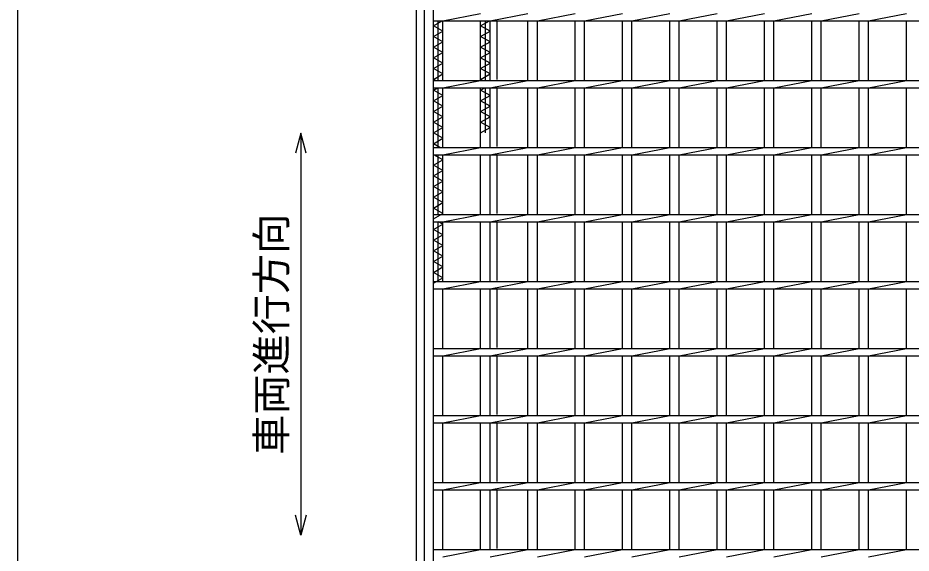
# Model space of a CAD drawing. Units: millimetres, scale not verified. Extents: x -1820 to 1731, y -1282 to 1054.
# Drawn here: x -1729 to -1062, y -96 to 303 of the extents above; entities that cross this region are included whole.
import ezdxf
from ezdxf.enums import TextEntityAlignment as Align

# ---------------------------------------------------------------- set-up
doc = ezdxf.new("R2010")
doc.units = ezdxf.units.MM
doc.header["$LTSCALE"] = 10
for name, color, linetype, lineweight in [('0_2', 150, 'Continuous', 25), ('16', 3, 'Continuous', 25), ('19', 6, 'Continuous', 25)]:
    doc.layers.add(name, color=color, linetype=linetype, lineweight=lineweight)
doc.styles.add('ベクトル', font='')
doc.styles.get('ベクトル').set_extended_font_data('ベクトル')

msp = doc.modelspace()

# ---------------------------------------------------------------- linework, layer by layer
at = {"layer": '0_2'}
msp.add_line((-1729, -1146.5), (-1729, 1053.5), dxfattribs=at)
at = {"layer": '0_2', "color": 4}
for p, q in [((-1517.85, 217.33), (-1521.85, 202.33)), ((-1513.85, 202.33), (-1517.85, 217.33)), ((-1517.85, 217.33), (-1517.85, -82.67)), ((-1517.85, -82.67), (-1521.85, -67.67)), ((-1513.85, -67.67), (-1517.85, -82.67))]:
    msp.add_line(p, q, dxfattribs=at)
at = {"layer": '16'}
for p, q in [((-1419, -341.5), (-1419, 649.5)), ((-1419, 301.25), (-1419, 306.75)), ((-1412, 301.25), (-1383.7, 306.75)), ((-1376.7, 301.25), (-1348.4, 306.75)), ((-1341.4, 301.25), (-1313.1, 306.75)), ((-1306.1, 301.25), (-1277.8, 306.75)), ((-1270.8, 301.25), (-1242.5, 306.75)), ((-1235.5, 301.25), (-1207.2, 306.75)), ((-1200.2, 301.25), (-1171.9, 306.75)), ((-1164.9, 301.25), (-1136.6, 306.75)), ((-1129.6, 301.25), (-1101.3, 306.75)), ((-1094.3, 301.25), (-1066, 306.75)), ((-1419, 301.25), (-424, 301.25)), ((-1419, 297.5), (-1412.44, 301.25)), ((-1415.5, 256.75), (-1415.5, 301.25)), ((-1412, 256.75), (-1412, 301.25)), ((-1383.7, 256.75), (-1383.7, 301.25)), ((-1383.7, 297.5), (-1377.14, 301.25)), ((-1380.2, 256.75), (-1380.2, 301.25)), ((-1376.7, 256.75), (-1376.7, 301.25)), ((-1348.4, 256.75), (-1348.4, 301.25)), ((-1341.4, 256.75), (-1341.4, 301.25)), ((-1313.1, 256.75), (-1313.1, 301.25)), ((-1306.1, 256.75), (-1306.1, 301.25)), ((-1277.8, 256.75), (-1277.8, 301.25)), ((-1270.8, 256.75), (-1270.8, 301.25)), ((-1242.5, 256.75), (-1242.5, 301.25)), ((-1235.5, 256.75), (-1235.5, 301.25)), ((-1207.2, 256.75), (-1207.2, 301.25)), ((-1200.2, 256.75), (-1200.2, 301.25)), ((-1171.9, 256.75), (-1171.9, 301.25)), ((-1164.9, 256.75), (-1164.9, 301.25)), ((-1136.6, 256.75), (-1136.6, 301.25)), ((-1129.6, 256.75), (-1129.6, 301.25)), ((-1101.3, 256.75), (-1101.3, 301.25)), ((-1094.3, 256.75), (-1094.3, 301.25)), ((-1066, 256.75), (-1066, 301.25)), ((-1412, 293.5), (-1419, 297.5)), ((-1419, 289.5), (-1412, 293.5)), ((-1376.7, 293.5), (-1383.7, 297.5)), ((-1383.7, 289.5), (-1376.7, 293.5)), ((-1412, 285.5), (-1419, 289.5)), ((-1376.7, 285.5), (-1383.7, 289.5)), ((-1419, 281.5), (-1412, 285.5)), ((-1412, 277.5), (-1419, 281.5)), ((-1383.7, 281.5), (-1376.7, 285.5)), ((-1376.7, 277.5), (-1383.7, 281.5)), ((-1419, 273.5), (-1412, 277.5)), ((-1412, 269.5), (-1419, 273.5)), ((-1383.7, 273.5), (-1376.7, 277.5)), ((-1376.7, 269.5), (-1383.7, 273.5)), ((-1419, 265.5), (-1412, 269.5)), ((-1383.7, 265.5), (-1376.7, 269.5)), ((-1412, 261.5), (-1419, 265.5)), ((-1419, 257.5), (-1412, 261.5)), ((-1376.7, 261.5), (-1383.7, 265.5)), ((-1383.7, 257.5), (-1376.7, 261.5)), ((-1417.69, 256.75), (-1419, 257.5)), ((-1419, 256.75), (-424, 256.75)), ((-1419, 251.25), (-1419, 256.75)), ((-1412, 251.25), (-1383.7, 256.75)), ((-1382.39, 256.75), (-1383.7, 257.5)), ((-1376.7, 251.25), (-1348.4, 256.75)), ((-1341.4, 251.25), (-1313.1, 256.75)), ((-1306.1, 251.25), (-1277.8, 256.75)), ((-1270.8, 251.25), (-1242.5, 256.75)), ((-1235.5, 251.25), (-1207.2, 256.75)), ((-1200.2, 251.25), (-1171.9, 256.75)), ((-1164.9, 251.25), (-1136.6, 256.75)), ((-1129.6, 251.25), (-1101.3, 256.75)), ((-1094.3, 251.25), (-1066, 256.75)), ((-1419, 251.25), (-424, 251.25)), ((-1419, 249.5), (-1415.94, 251.25)), ((-1412, 245.5), (-1419, 249.5)), ((-1415.5, 206.75), (-1415.5, 251.25)), ((-1412, 206.75), (-1412, 251.25)), ((-1383.7, 206.75), (-1383.7, 251.25)), ((-1383.7, 249.5), (-1380.64, 251.25)), ((-1376.7, 245.5), (-1383.7, 249.5)), ((-1380.2, 217.5), (-1380.2, 251.25)), ((-1376.7, 206.75), (-1376.7, 251.25)), ((-1348.4, 206.75), (-1348.4, 251.25)), ((-1341.4, 206.75), (-1341.4, 251.25)), ((-1313.1, 206.75), (-1313.1, 251.25)), ((-1306.1, 206.75), (-1306.1, 251.25)), ((-1277.8, 206.75), (-1277.8, 251.25)), ((-1270.8, 206.75), (-1270.8, 251.25)), ((-1242.5, 206.75), (-1242.5, 251.25)), ((-1235.5, 206.75), (-1235.5, 251.25)), ((-1207.2, 206.75), (-1207.2, 251.25)), ((-1200.2, 206.75), (-1200.2, 251.25)), ((-1171.9, 206.75), (-1171.9, 251.25)), ((-1164.9, 206.75), (-1164.9, 251.25)), ((-1136.6, 206.75), (-1136.6, 251.25)), ((-1129.6, 206.75), (-1129.6, 251.25)), ((-1101.3, 206.75), (-1101.3, 251.25)), ((-1094.3, 206.75), (-1094.3, 251.25)), ((-1066, 206.75), (-1066, 251.25)), ((-1419, 241.5), (-1412, 245.5)), ((-1412, 237.5), (-1419, 241.5)), ((-1383.7, 241.5), (-1376.7, 245.5)), ((-1376.7, 237.5), (-1383.7, 241.5)), ((-1419, 233.5), (-1412, 237.5)), ((-1412, 229.5), (-1419, 233.5)), ((-1383.7, 233.5), (-1376.7, 237.5)), ((-1376.7, 229.5), (-1383.7, 233.5)), ((-1419, 225.5), (-1412, 229.5)), ((-1383.7, 225.5), (-1376.7, 229.5)), ((-1412, 221.5), (-1419, 225.5)), ((-1419, 217.5), (-1412, 221.5)), ((-1376.7, 221.5), (-1383.7, 225.5)), ((-1383.7, 217.5), (-1376.7, 221.5)), ((-1412, 213.5), (-1419, 217.5)), ((-1419, 209.5), (-1412, 213.5)), ((-1414.19, 206.75), (-1419, 209.5)), ((-1419, 206.75), (-424, 206.75)), ((-1419, 201.25), (-1419, 206.75)), ((-1412, 201.25), (-1383.7, 206.75)), ((-1376.7, 201.25), (-1348.4, 206.75)), ((-1341.4, 201.25), (-1313.1, 206.75)), ((-1306.1, 201.25), (-1277.8, 206.75)), ((-1270.8, 201.25), (-1242.5, 206.75)), ((-1235.5, 201.25), (-1207.2, 206.75)), ((-1200.2, 201.25), (-1171.9, 206.75)), ((-1164.9, 201.25), (-1136.6, 206.75)), ((-1129.6, 201.25), (-1101.3, 206.75)), ((-1094.3, 201.25), (-1066, 206.75)), ((-1419, 201.25), (-424, 201.25)), ((-1412, 197.5), (-1418.56, 201.25)), ((-1415.5, 156.75), (-1415.5, 201.25)), ((-1412, 156.75), (-1412, 201.25)), ((-1383.7, 156.75), (-1383.7, 201.25)), ((-1376.7, 156.75), (-1376.7, 201.25)), ((-1348.4, 156.75), (-1348.4, 201.25)), ((-1341.4, 156.75), (-1341.4, 201.25)), ((-1313.1, 156.75), (-1313.1, 201.25)), ((-1306.1, 156.75), (-1306.1, 201.25)), ((-1277.8, 156.75), (-1277.8, 201.25)), ((-1270.8, 156.75), (-1270.8, 201.25)), ((-1242.5, 156.75), (-1242.5, 201.25)), ((-1235.5, 156.75), (-1235.5, 201.25)), ((-1207.2, 156.75), (-1207.2, 201.25)), ((-1200.2, 156.75), (-1200.2, 201.25)), ((-1171.9, 156.75), (-1171.9, 201.25)), ((-1164.9, 156.75), (-1164.9, 201.25)), ((-1136.6, 156.75), (-1136.6, 201.25)), ((-1129.6, 156.75), (-1129.6, 201.25)), ((-1101.3, 156.75), (-1101.3, 201.25)), ((-1094.3, 156.75), (-1094.3, 201.25)), ((-1066, 156.75), (-1066, 201.25)), ((-1419, 193.5), (-1412, 197.5)), ((-1412, 189.5), (-1419, 193.5)), ((-1419, 185.5), (-1412, 189.5)), ((-1412, 181.5), (-1419, 185.5)), ((-1419, 177.5), (-1412, 181.5)), ((-1412, 173.5), (-1419, 177.5)), ((-1419, 169.5), (-1412, 173.5)), ((-1412, 165.5), (-1419, 169.5)), ((-1419, 161.5), (-1412, 165.5)), ((-1412, 157.5), (-1419, 161.5)), ((-1419, 153.5), (-1412, 157.5)), ((-1419, 156.75), (-424, 156.75)), ((-1419, 151.25), (-1419, 156.75)), ((-1412, 151.25), (-1383.7, 156.75)), ((-1376.7, 151.25), (-1348.4, 156.75)), ((-1341.4, 151.25), (-1313.1, 156.75)), ((-1306.1, 151.25), (-1277.8, 156.75)), ((-1270.8, 151.25), (-1242.5, 156.75)), ((-1235.5, 151.25), (-1207.2, 156.75)), ((-1200.2, 151.25), (-1171.9, 156.75)), ((-1164.9, 151.25), (-1136.6, 156.75)), ((-1129.6, 151.25), (-1101.3, 156.75)), ((-1094.3, 151.25), (-1066, 156.75)), ((-1419, 151.25), (-424, 151.25)), ((-1419, 145.5), (-1412, 149.5)), ((-1415.5, 106.75), (-1415.5, 151.25)), ((-1412, 149.5), (-1415.06, 151.25)), ((-1412, 106.75), (-1412, 151.25)), ((-1383.7, 106.75), (-1383.7, 151.25)), ((-1376.7, 106.75), (-1376.7, 151.25)), ((-1348.4, 106.75), (-1348.4, 151.25)), ((-1341.4, 106.75), (-1341.4, 151.25)), ((-1313.1, 106.75), (-1313.1, 151.25)), ((-1306.1, 106.75), (-1306.1, 151.25)), ((-1277.8, 106.75), (-1277.8, 151.25)), ((-1270.8, 106.75), (-1270.8, 151.25)), ((-1242.5, 106.75), (-1242.5, 151.25)), ((-1235.5, 106.75), (-1235.5, 151.25)), ((-1207.2, 106.75), (-1207.2, 151.25)), ((-1200.2, 106.75), (-1200.2, 151.25)), ((-1171.9, 106.75), (-1171.9, 151.25)), ((-1164.9, 106.75), (-1164.9, 151.25)), ((-1136.6, 106.75), (-1136.6, 151.25)), ((-1129.6, 106.75), (-1129.6, 151.25)), ((-1101.3, 106.75), (-1101.3, 151.25)), ((-1094.3, 106.75), (-1094.3, 151.25)), ((-1066, 106.75), (-1066, 151.25)), ((-1412, 141.5), (-1419, 145.5)), ((-1419, 137.5), (-1412, 141.5)), ((-1412, 133.5), (-1419, 137.5)), ((-1419, 129.5), (-1412, 133.5)), ((-1412, 125.5), (-1419, 129.5)), ((-1419, 121.5), (-1412, 125.5)), ((-1412, 117.5), (-1419, 121.5)), ((-1419, 113.5), (-1412, 117.5)), ((-1412, 109.5), (-1419, 113.5)), ((-1419, 105.5), (-1412, 109.5)), ((-1419, 106.75), (-424, 106.75)), ((-1419, 101.25), (-1419, 106.75)), ((-1412, 101.25), (-1383.7, 106.75)), ((-1376.7, 101.25), (-1348.4, 106.75)), ((-1341.4, 101.25), (-1313.1, 106.75)), ((-1306.1, 101.25), (-1277.8, 106.75)), ((-1270.8, 101.25), (-1242.5, 106.75)), ((-1235.5, 101.25), (-1207.2, 106.75)), ((-1200.2, 101.25), (-1171.9, 106.75)), ((-1164.9, 101.25), (-1136.6, 106.75)), ((-1129.6, 101.25), (-1101.3, 106.75)), ((-1094.3, 101.25), (-1066, 106.75)), ((-1419, 101.25), (-424, 101.25)), ((-1412, 56.75), (-1412, 101.25)), ((-1383.7, 56.75), (-1383.7, 101.25)), ((-1376.7, 56.75), (-1376.7, 101.25)), ((-1348.4, 56.75), (-1348.4, 101.25)), ((-1341.4, 56.75), (-1341.4, 101.25)), ((-1313.1, 56.75), (-1313.1, 101.25)), ((-1306.1, 56.75), (-1306.1, 101.25)), ((-1277.8, 56.75), (-1277.8, 101.25)), ((-1270.8, 56.75), (-1270.8, 101.25)), ((-1242.5, 56.75), (-1242.5, 101.25)), ((-1235.5, 56.75), (-1235.5, 101.25)), ((-1207.2, 56.75), (-1207.2, 101.25)), ((-1200.2, 56.75), (-1200.2, 101.25)), ((-1171.9, 56.75), (-1171.9, 101.25)), ((-1164.9, 56.75), (-1164.9, 101.25)), ((-1136.6, 56.75), (-1136.6, 101.25)), ((-1129.6, 56.75), (-1129.6, 101.25)), ((-1101.3, 56.75), (-1101.3, 101.25)), ((-1094.3, 56.75), (-1094.3, 101.25)), ((-1066, 56.75), (-1066, 101.25)), ((-1419, 56.75), (-424, 56.75)), ((-1419, 51.25), (-1419, 56.75)), ((-1412, 51.25), (-1383.7, 56.75)), ((-1376.7, 51.25), (-1348.4, 56.75)), ((-1341.4, 51.25), (-1313.1, 56.75)), ((-1306.1, 51.25), (-1277.8, 56.75)), ((-1270.8, 51.25), (-1242.5, 56.75)), ((-1235.5, 51.25), (-1207.2, 56.75)), ((-1200.2, 51.25), (-1171.9, 56.75)), ((-1164.9, 51.25), (-1136.6, 56.75)), ((-1129.6, 51.25), (-1101.3, 56.75)), ((-1094.3, 51.25), (-1066, 56.75)), ((-1419, 51.25), (-424, 51.25)), ((-1412, 6.75), (-1412, 51.25)), ((-1383.7, 6.75), (-1383.7, 51.25)), ((-1376.7, 6.75), (-1376.7, 51.25)), ((-1348.4, 6.75), (-1348.4, 51.25)), ((-1341.4, 6.75), (-1341.4, 51.25)), ((-1313.1, 6.75), (-1313.1, 51.25)), ((-1306.1, 6.75), (-1306.1, 51.25)), ((-1277.8, 6.75), (-1277.8, 51.25)), ((-1270.8, 6.75), (-1270.8, 51.25)), ((-1242.5, 6.75), (-1242.5, 51.25)), ((-1235.5, 6.75), (-1235.5, 51.25)), ((-1207.2, 6.75), (-1207.2, 51.25)), ((-1200.2, 6.75), (-1200.2, 51.25)), ((-1171.9, 6.75), (-1171.9, 51.25)), ((-1164.9, 6.75), (-1164.9, 51.25)), ((-1136.6, 6.75), (-1136.6, 51.25)), ((-1129.6, 6.75), (-1129.6, 51.25)), ((-1101.3, 6.75), (-1101.3, 51.25)), ((-1094.3, 6.75), (-1094.3, 51.25)), ((-1066, 6.75), (-1066, 51.25)), ((-1419, 6.75), (-424, 6.75)), ((-1419, 1.25), (-1419, 6.75)), ((-1412, 1.25), (-1383.7, 6.75)), ((-1376.7, 1.25), (-1348.4, 6.75)), ((-1341.4, 1.25), (-1313.1, 6.75)), ((-1306.1, 1.25), (-1277.8, 6.75)), ((-1270.8, 1.25), (-1242.5, 6.75)), ((-1235.5, 1.25), (-1207.2, 6.75)), ((-1200.2, 1.25), (-1171.9, 6.75)), ((-1164.9, 1.25), (-1136.6, 6.75)), ((-1129.6, 1.25), (-1101.3, 6.75)), ((-1094.3, 1.25), (-1066, 6.75)), ((-1419, 1.25), (-424, 1.25)), ((-1412, -43.25), (-1412, 1.25)), ((-1383.7, -43.25), (-1383.7, 1.25)), ((-1376.7, -43.25), (-1376.7, 1.25)), ((-1348.4, -43.25), (-1348.4, 1.25)), ((-1341.4, -43.25), (-1341.4, 1.25)), ((-1313.1, -43.25), (-1313.1, 1.25)), ((-1306.1, -43.25), (-1306.1, 1.25)), ((-1277.8, -43.25), (-1277.8, 1.25)), ((-1270.8, -43.25), (-1270.8, 1.25)), ((-1242.5, -43.25), (-1242.5, 1.25)), ((-1235.5, -43.25), (-1235.5, 1.25)), ((-1207.2, -43.25), (-1207.2, 1.25)), ((-1200.2, -43.25), (-1200.2, 1.25)), ((-1171.9, -43.25), (-1171.9, 1.25)), ((-1164.9, -43.25), (-1164.9, 1.25)), ((-1136.6, -43.25), (-1136.6, 1.25)), ((-1129.6, -43.25), (-1129.6, 1.25)), ((-1101.3, -43.25), (-1101.3, 1.25)), ((-1094.3, -43.25), (-1094.3, 1.25)), ((-1066, -43.25), (-1066, 1.25)), ((-1419, -43.25), (-424, -43.25)), ((-1419, -48.75), (-1419, -43.25)), ((-1412, -48.75), (-1383.7, -43.25)), ((-1376.7, -48.75), (-1348.4, -43.25)), ((-1341.4, -48.75), (-1313.1, -43.25)), ((-1306.1, -48.75), (-1277.8, -43.25)), ((-1270.8, -48.75), (-1242.5, -43.25)), ((-1235.5, -48.75), (-1207.2, -43.25)), ((-1200.2, -48.75), (-1171.9, -43.25)), ((-1164.9, -48.75), (-1136.6, -43.25)), ((-1129.6, -48.75), (-1101.3, -43.25)), ((-1094.3, -48.75), (-1066, -43.25)), ((-1419, -48.75), (-424, -48.75)), ((-1412, -93.25), (-1412, -48.75)), ((-1383.7, -93.25), (-1383.7, -48.75)), ((-1376.7, -93.25), (-1376.7, -48.75)), ((-1348.4, -93.25), (-1348.4, -48.75)), ((-1341.4, -93.25), (-1341.4, -48.75)), ((-1313.1, -93.25), (-1313.1, -48.75)), ((-1306.1, -93.25), (-1306.1, -48.75)), ((-1277.8, -93.25), (-1277.8, -48.75)), ((-1270.8, -93.25), (-1270.8, -48.75)), ((-1242.5, -93.25), (-1242.5, -48.75)), ((-1235.5, -93.25), (-1235.5, -48.75)), ((-1207.2, -93.25), (-1207.2, -48.75)), ((-1200.2, -93.25), (-1200.2, -48.75)), ((-1171.9, -93.25), (-1171.9, -48.75)), ((-1164.9, -93.25), (-1164.9, -48.75)), ((-1136.6, -93.25), (-1136.6, -48.75)), ((-1129.6, -93.25), (-1129.6, -48.75)), ((-1101.3, -93.25), (-1101.3, -48.75)), ((-1094.3, -93.25), (-1094.3, -48.75)), ((-1066, -93.25), (-1066, -48.75)), ((-1419, -93.25), (-424, -93.25)), ((-1419, -98.75), (-1419, -93.25)), ((-1412, -98.75), (-1383.7, -93.25)), ((-1376.7, -98.75), (-1348.4, -93.25)), ((-1341.4, -98.75), (-1313.1, -93.25)), ((-1306.1, -98.75), (-1277.8, -93.25)), ((-1270.8, -98.75), (-1242.5, -93.25)), ((-1235.5, -98.75), (-1207.2, -93.25)), ((-1200.2, -98.75), (-1171.9, -93.25)), ((-1164.9, -98.75), (-1136.6, -93.25)), ((-1129.6, -98.75), (-1101.3, -93.25)), ((-1094.3, -98.75), (-1066, -93.25))]:
    msp.add_line(p, q, dxfattribs=at)
at = {"layer": '19'}
for p, q in [((-1431.5, -356), (-1431.5, 664)), ((-1425.5, -350), (-1425.5, 658)), ((-1371.5, 257.5), (-1371.5, 300.5)), ((-1371.5, 207.5), (-1371.5, 250.5)), ((-1371.5, 157.5), (-1371.5, 200.5)), ((-1371.5, 107.5), (-1371.5, 150.5)), ((-1371.5, 57.5), (-1371.5, 100.5)), ((-1371.5, 7.5), (-1371.5, 50.5)), ((-1371.5, -42.5), (-1371.5, 0.5)), ((-1371.5, -92.5), (-1371.5, -49.5))]:
    msp.add_line(p, q, dxfattribs=at)

# ---------------------------------------------------------------- texts
at = {"layer": '0_2', "color": 2, "style": 'ベクトル'}
msp.add_text('車両進行方向', height=21.99, rotation=90, dxfattribs=at).set_placement((-1539.85, -22.67), align=Align.MIDDLE_LEFT)

doc.saveas('drawing.dxf')
